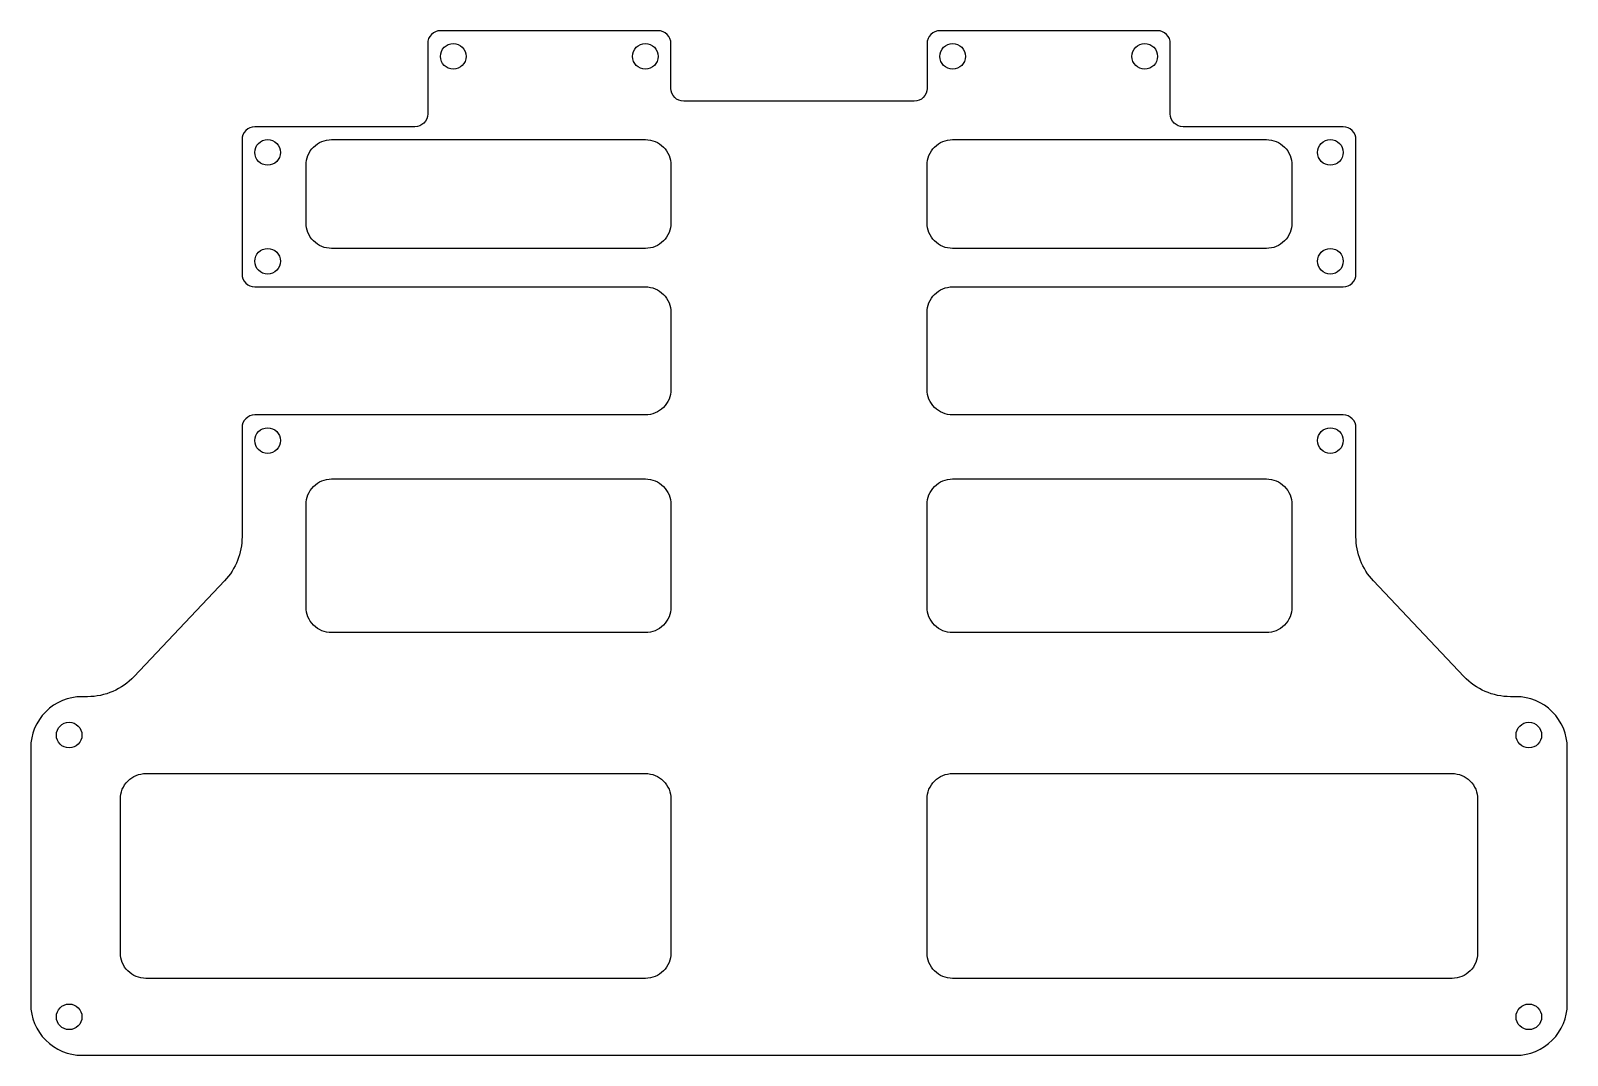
# Model space of a CAD drawing. Header units: millimetres. Extents: x -60 to 60, y -55 to 25.
import ezdxf

# ---------------------------------------------------------------- set-up
doc = ezdxf.new("R2010")
doc.units = ezdxf.units.MM

msp = doc.modelspace()

# ---------------------------------------------------------------- linework, layer by layer
for points in [[(51.93, -25.43), (44.86, -17.95, -0.191452), (43.5, -14.51), (43.5, -6, 0.414214), (42.5, -5), (12, -5, -0.414214), (10, -3), (10, 3, -0.414214), (12, 5), (42.5, 5, 0.414214), (43.5, 6), (43.5, 16.5, 0.414214), (42.5, 17.5), (30, 17.5, -0.414214), (29, 18.5), (29, 24, 0.414214), (28, 25), (11, 25, 0.414214), (10, 24), (10, 20.5, -0.414214), (9, 19.5), (-9, 19.5, -0.414214), (-10, 20.5), (-10, 24, 0.414214), (-11, 25), (-28, 25, 0.414214), (-29, 24), (-29, 18.5, -0.414214), (-30, 17.5), (-42.5, 17.5, 0.414214), (-43.5, 16.5), (-43.5, 6, 0.414214), (-42.5, 5), (-12, 5, -0.414214), (-10, 3), (-10, -3, -0.414214), (-12, -5), (-42.5, -5, 0.414214), (-43.5, -6), (-43.5, -14.51, -0.191452), (-44.86, -17.95), (-51.93, -25.43, -0.206394), (-55.57, -27), (-56, -27, 0.414214), (-60, -31), (-60, -51, 0.414214), (-56, -55), (56, -55, 0.414214), (60, -51), (60, -31, 0.414214), (56, -27), (55.57, -27, -0.206394)], [(-12, 16.5, -0.414214), (-10, 14.5), (-10, 10, -0.414214), (-12, 8), (-36.5, 8, -0.414214), (-38.5, 10), (-38.5, 14.5, -0.414214), (-36.5, 16.5)], [(38.5, 10, -0.414214), (36.5, 8), (12, 8, -0.414214), (10, 10), (10, 14.5, -0.414214), (12, 16.5), (36.5, 16.5, -0.414214), (38.5, 14.5)], [(-38.5, -12, -0.414214), (-36.5, -10), (-12, -10, -0.414214), (-10, -12), (-10, -20, -0.414214), (-12, -22), (-36.5, -22, -0.414214), (-38.5, -20)], [(10, -12, -0.414214), (12, -10), (36.5, -10, -0.414214), (38.5, -12), (38.5, -20, -0.414214), (36.5, -22), (12, -22, -0.414214), (10, -20)], [(-10, -47, -0.414214), (-12, -49), (-51, -49, -0.414214), (-53, -47), (-53, -35, -0.414214), (-51, -33), (-12, -33, -0.414214), (-10, -35)], [(10, -35, -0.414214), (12, -33), (51, -33, -0.414214), (53, -35), (53, -47, -0.414214), (51, -49), (12, -49, -0.414214), (10, -47)]]:
    msp.add_lwpolyline(points, format="xyb", close=True)
for centre in [(-27, 23), (-12, 23), (12, 23), (27, 23), (-41.5, 15.5), (41.5, 15.5), (-41.5, 7), (41.5, 7), (-41.5, -7), (41.5, -7), (-57, -30), (57, -30), (-57, -52), (57, -52)]:
    msp.add_circle(centre, 1)

doc.saveas('drawing.dxf')
